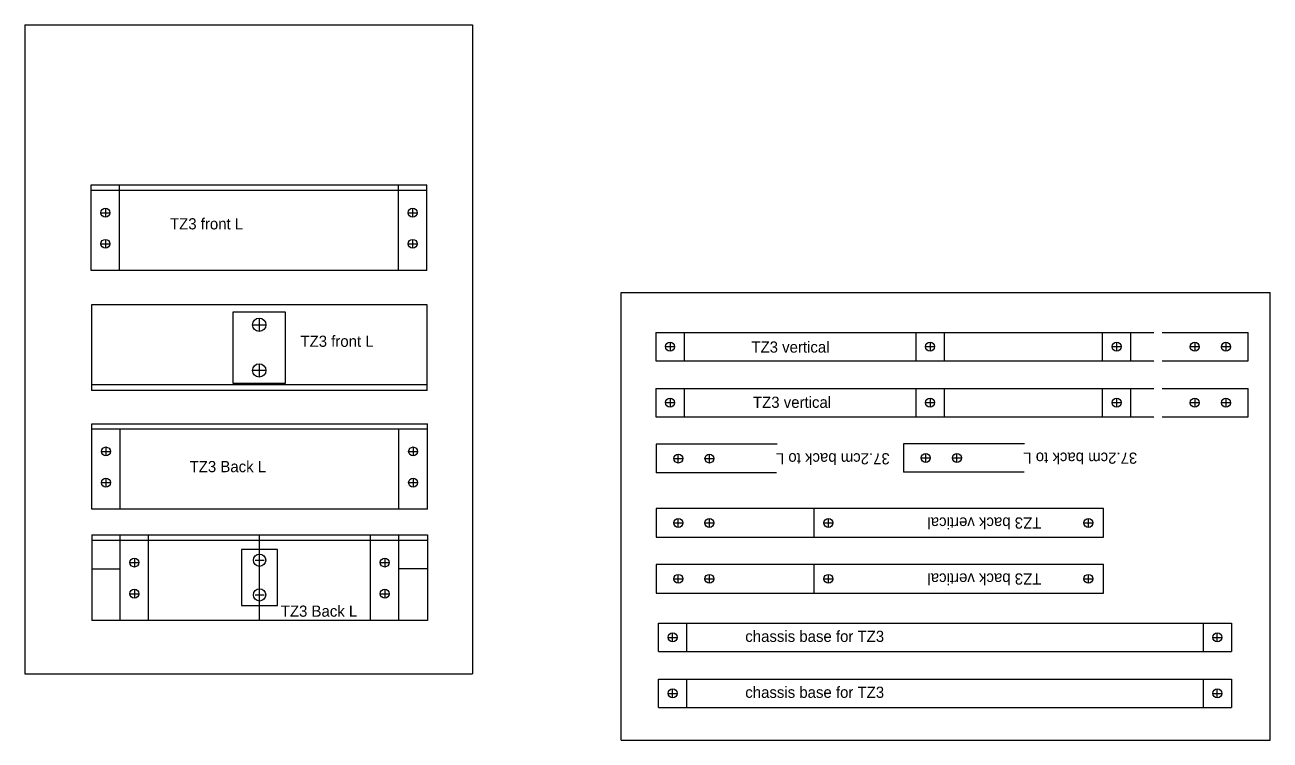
# Model space of a CAD drawing. Header units: millimetres. Extents: x -15418 to 43885, y -27590 to 23052.
# Drawn here: x 35913 to 36470, y 17643 to 17963 of the extents above; entities that cross this region are included whole.
import ezdxf

# ---------------------------------------------------------------- set-up
doc = ezdxf.new("R2010")
doc.units = ezdxf.units.MM
doc.header["$LTSCALE"] = 0.5
doc.layers.get('Defpoints').update_dxf_attribs({"color": 4})
doc.layers.add('Layer1', color=1, linetype='Continuous')

msp = doc.modelspace()

# ---------------------------------------------------------------- linework, layer by layer
at = {"layer": 'Defpoints'}
for p, q in [((35913.369, 17962.7621), (36113.369, 17962.7621)), ((35913.369, 17962.7621), (35913.369, 17672.7621)), ((36113.369, 17962.7621), (36113.369, 17672.7621)), ((36179.8611, 17843.214), (36469.8611, 17843.214)), ((36179.8611, 17643.214), (36179.8611, 17843.214)), ((36469.8611, 17643.214), (36469.8611, 17843.214)), ((35913.369, 17672.7621), (36113.369, 17672.7621)), ((36179.8611, 17643.214), (36469.8611, 17643.214))]:
    msp.add_line(p, q, dxfattribs=at)
at = {"layer": 'Layer1'}
for p, q in [((35943.0019, 17891.2901), (36093.0019, 17891.2901)), ((35943.0019, 17853.0301), (35943.0019, 17891.2901)), ((35955.7019, 17853.0301), (35955.7019, 17891.2901)), ((36080.3019, 17853.0301), (36080.3019, 17891.2901)), ((36093.0019, 17853.0301), (36093.0019, 17891.2901)), ((36093.0019, 17888.7901), (35943.0019, 17888.7901)), ((35949.3519, 17880.8701), (35949.3519, 17876.8701)), ((36086.6519, 17880.8701), (36086.6519, 17876.8701)), ((35947.3519, 17878.8701), (35951.3519, 17878.8701)), ((36084.6519, 17878.8701), (36088.6519, 17878.8701)), ((35947.3519, 17864.9501), (35951.3519, 17864.9501)), ((35949.3519, 17866.9501), (35949.3519, 17862.9501)), ((36084.6519, 17864.9501), (36088.6519, 17864.9501)), ((36086.6519, 17866.9501), (36086.6519, 17862.9501)), ((36093.0019, 17853.0301), (35943.0019, 17853.0301)), ((36093.079, 17837.7043), (35943.079, 17837.7043)), ((35943.079, 17837.7043), (35943.079, 17799.4443)), ((36093.079, 17799.4443), (36093.079, 17837.7043)), ((36006.279, 17834.4843), (36006.279, 17802.6643)), ((36029.879, 17834.4843), (36006.279, 17834.4843)), ((36018.079, 17831.7643), (36018.079, 17825.7643)), ((36029.879, 17802.6643), (36029.879, 17834.4843)), ((36015.079, 17828.7643), (36021.079, 17828.7643)), ((36195.3396, 17825.3509), (36195.3396, 17812.6509)), ((36195.3396, 17825.3509), (36417.8981, 17825.3509)), ((36208.0396, 17825.3509), (36208.0396, 17812.6509)), ((36311.5396, 17825.3509), (36311.5396, 17812.6509)), ((36324.2396, 17825.3509), (36324.2396, 17812.6509)), ((36394.9264, 17812.6509), (36394.9264, 17825.3509)), ((36407.6264, 17812.6509), (36407.6264, 17825.3509)), ((36421.5803, 17825.3073), (36460.0347, 17825.3073)), ((36460.0347, 17812.6073), (36460.0347, 17825.3073)), ((36199.6896, 17819.0009), (36203.6896, 17819.0009)), ((36201.6896, 17821.0009), (36201.6896, 17817.0009)), ((36315.8896, 17819.0009), (36319.8896, 17819.0009)), ((36317.8896, 17821.0009), (36317.8896, 17817.0009)), ((36399.2764, 17819.0009), (36403.2764, 17819.0009)), ((36401.2764, 17821.0009), (36401.2764, 17817.0009)), ((36438.1947, 17818.9573), (36434.1947, 17818.9573)), ((36436.1947, 17820.9573), (36436.1947, 17816.9573)), ((36452.1147, 17818.9573), (36448.1147, 17818.9573)), ((36450.1147, 17820.9573), (36450.1147, 17816.9573)), ((36021.079, 17808.3843), (36015.079, 17808.3843)), ((36018.079, 17811.3843), (36018.079, 17805.3843)), ((36195.3396, 17812.6509), (36417.8981, 17812.6509)), ((36421.5803, 17812.6073), (36460.0347, 17812.6073)), ((36006.279, 17802.6643), (36029.879, 17802.6643)), ((36093.079, 17801.9443), (35943.079, 17801.9443)), ((36093.079, 17799.4443), (35943.079, 17799.4443)), ((36195.3396, 17800.3509), (36195.3396, 17787.6509)), ((36195.3396, 17800.3509), (36417.8981, 17800.3509)), ((36208.0396, 17800.3509), (36208.0396, 17787.6509)), ((36311.5396, 17800.3509), (36311.5396, 17787.6509)), ((36324.2396, 17800.3509), (36324.2396, 17787.6509)), ((36394.9264, 17787.6509), (36394.9264, 17800.3509)), ((36407.6264, 17787.6509), (36407.6264, 17800.3509)), ((36421.5803, 17800.3073), (36460.0347, 17800.3073)), ((36460.0347, 17787.6073), (36460.0347, 17800.3073)), ((36199.6896, 17794.0009), (36203.6896, 17794.0009)), ((36201.6896, 17796.0009), (36201.6896, 17792.0009)), ((36315.8896, 17794.0009), (36319.8896, 17794.0009)), ((36317.8896, 17796.0009), (36317.8896, 17792.0009)), ((36399.2764, 17794.0009), (36403.2764, 17794.0009)), ((36401.2764, 17796.0009), (36401.2764, 17792.0009)), ((36438.1947, 17793.9573), (36434.1947, 17793.9573)), ((36436.1947, 17795.9573), (36436.1947, 17791.9573)), ((36452.1147, 17793.9573), (36448.1147, 17793.9573)), ((36450.1147, 17795.9573), (36450.1147, 17791.9573)), ((36195.3396, 17787.6509), (36417.8981, 17787.6509)), ((36421.5803, 17787.6073), (36460.0347, 17787.6073)), ((35943.2222, 17784.5924), (36093.2222, 17784.5924)), ((35943.2222, 17746.3324), (35943.2222, 17784.5924)), ((36093.2222, 17782.0924), (35943.2222, 17782.0924)), ((35955.9222, 17746.3324), (35955.9222, 17782.0924)), ((36080.5222, 17746.3324), (36080.5222, 17782.0924)), ((36093.2222, 17746.3324), (36093.2222, 17784.5924)), ((36195.4666, 17775.3661), (36195.4666, 17762.6661)), ((36249.5387, 17775.3661), (36195.4666, 17775.3661)), ((36306.0488, 17775.6422), (36306.0488, 17762.9422)), ((36360.121, 17775.6422), (36306.0488, 17775.6422)), ((35947.5722, 17772.1724), (35951.5722, 17772.1724)), ((35949.5722, 17774.1724), (35949.5722, 17770.1724)), ((36084.8722, 17772.1724), (36088.8722, 17772.1724)), ((36086.8722, 17774.1724), (36086.8722, 17770.1724)), ((36203.3866, 17769.0161), (36207.3866, 17769.0161)), ((36205.3866, 17767.0161), (36205.3866, 17771.0161)), ((36217.3066, 17769.0161), (36221.3066, 17769.0161)), ((36219.3066, 17767.0161), (36219.3066, 17771.0161)), ((36313.9688, 17769.2922), (36317.9688, 17769.2922)), ((36315.9688, 17767.2922), (36315.9688, 17771.2922)), ((36327.8888, 17769.2922), (36331.8888, 17769.2922)), ((36329.8888, 17767.2922), (36329.8888, 17771.2922)), ((35947.5722, 17758.2524), (35951.5722, 17758.2524)), ((35949.5722, 17760.2524), (35949.5722, 17756.2524)), ((36084.8722, 17758.2524), (36088.8722, 17758.2524)), ((36086.8722, 17760.2524), (36086.8722, 17756.2524)), ((36249.3088, 17762.6661), (36195.4666, 17762.6661)), ((36359.8911, 17762.9422), (36306.0488, 17762.9422)), ((36395.4441, 17746.6164), (36195.4441, 17746.6164)), ((36195.4441, 17746.6164), (36195.4441, 17733.9164)), ((36266.1309, 17733.9164), (36266.1309, 17746.6164)), ((36395.4441, 17733.9164), (36395.4441, 17746.6164)), ((36093.2222, 17746.3324), (35943.2222, 17746.3324)), ((36205.3641, 17738.2664), (36205.3641, 17742.2664)), ((36219.2841, 17738.2664), (36219.2841, 17742.2664)), ((36272.4809, 17738.2664), (36272.4809, 17742.2664)), ((36388.6809, 17738.2664), (36388.6809, 17742.2664)), ((36203.3641, 17740.2664), (36207.3641, 17740.2664)), ((36217.2841, 17740.2664), (36221.2841, 17740.2664)), ((36270.4809, 17740.2664), (36274.4809, 17740.2664)), ((36386.6809, 17740.2664), (36390.6809, 17740.2664)), ((35943.2426, 17734.9642), (36093.2426, 17734.9642)), ((35943.2426, 17734.9642), (35943.2426, 17732.4642)), ((36093.2426, 17732.4642), (35943.2426, 17732.4642)), ((35943.2426, 17732.4642), (35943.2426, 17696.7042)), ((35955.9426, 17696.7042), (35955.9426, 17734.9642)), ((35968.6426, 17696.7042), (35968.6426, 17734.9642)), ((36018.2426, 17696.7042), (36018.2426, 17734.9642)), ((36067.8426, 17696.7042), (36067.8426, 17734.9642)), ((36080.5426, 17696.7042), (36080.5426, 17734.9642)), ((36093.2426, 17734.9642), (36093.2426, 17732.4642)), ((36093.2426, 17732.4642), (36093.2426, 17696.7042)), ((36195.4441, 17733.9164), (36395.4441, 17733.9164)), ((35962.2926, 17724.5442), (35962.2926, 17720.5442)), ((36010.2426, 17728.3342), (36010.2426, 17703.3342)), ((36026.2426, 17728.3342), (36010.2426, 17728.3342)), ((36026.2426, 17703.3342), (36026.2426, 17728.3342)), ((36074.1926, 17724.5442), (36074.1926, 17720.5442)), ((35943.2426, 17719.7642), (35955.9426, 17719.7642)), ((35960.2926, 17722.5442), (35964.2926, 17722.5442)), ((36016.2426, 17723.5842), (36020.2426, 17723.5842)), ((36072.1926, 17722.5442), (36076.1926, 17722.5442)), ((36093.2426, 17719.7642), (36080.5426, 17719.7642)), ((36395.4441, 17721.6164), (36195.4441, 17721.6164)), ((36195.4441, 17721.6164), (36195.4441, 17708.9164)), ((36266.1309, 17708.9164), (36266.1309, 17721.6164)), ((36395.4441, 17708.9164), (36395.4441, 17721.6164)), ((36203.3641, 17715.2664), (36207.3641, 17715.2664)), ((36205.3641, 17713.2664), (36205.3641, 17717.2664)), ((36217.2841, 17715.2664), (36221.2841, 17715.2664)), ((36219.2841, 17713.2664), (36219.2841, 17717.2664)), ((36270.4809, 17715.2664), (36274.4809, 17715.2664)), ((36272.4809, 17713.2664), (36272.4809, 17717.2664)), ((36386.6809, 17715.2664), (36390.6809, 17715.2664)), ((36388.6809, 17713.2664), (36388.6809, 17717.2664)), ((35960.2926, 17708.6242), (35964.2926, 17708.6242)), ((35962.2926, 17710.6242), (35962.2926, 17706.6242)), ((36016.2426, 17708.0842), (36020.2426, 17708.0842)), ((36072.1926, 17708.6242), (36076.1926, 17708.6242)), ((36074.1926, 17710.6242), (36074.1926, 17706.6242)), ((36195.4441, 17708.9164), (36395.4441, 17708.9164)), ((36010.2426, 17703.3342), (36026.2426, 17703.3342)), ((36093.2426, 17696.7042), (35943.2426, 17696.7042)), ((36196.5116, 17695.4491), (36452.6116, 17695.4491)), ((36196.5116, 17682.7491), (36196.5116, 17695.4491)), ((36202.8616, 17687.0991), (36202.8616, 17691.0991)), ((36209.2116, 17682.7491), (36209.2116, 17695.4491)), ((36439.9116, 17695.4491), (36439.9116, 17682.7491)), ((36446.2616, 17687.0991), (36446.2616, 17691.0991)), ((36452.6116, 17695.4491), (36452.6116, 17682.7491)), ((36200.8616, 17689.0991), (36204.8616, 17689.0991)), ((36444.2616, 17689.0991), (36448.2616, 17689.0991)), ((36196.5116, 17682.7491), (36452.6116, 17682.7491)), ((36196.5116, 17670.4491), (36452.6116, 17670.4491)), ((36196.5116, 17657.7491), (36196.5116, 17670.4491)), ((36209.2116, 17657.7491), (36209.2116, 17670.4491)), ((36439.9116, 17670.4491), (36439.9116, 17657.7491)), ((36452.6116, 17670.4491), (36452.6116, 17657.7491)), ((36200.8616, 17664.0991), (36204.8616, 17664.0991)), ((36202.8616, 17662.0991), (36202.8616, 17666.0991)), ((36444.2616, 17664.0991), (36448.2616, 17664.0991)), ((36446.2616, 17662.0991), (36446.2616, 17666.0991)), ((36196.5116, 17657.7491), (36452.6116, 17657.7491))]:
    msp.add_line(p, q, dxfattribs=at)
for centre, radius in [((35949.3519, 17878.8701), 2), ((35949.3519, 17878.8701), 2), ((36086.6519, 17878.8701), 2), ((36086.6519, 17878.8701), 2), ((35949.3519, 17864.9501), 2), ((35949.3519, 17864.9501), 2), ((36086.6519, 17864.9501), 2), ((36086.6519, 17864.9501), 2), ((36018.079, 17828.7643), 3), ((36201.6896, 17819.0009), 2), ((36317.8896, 17819.0009), 2), ((36401.2764, 17819.0009), 2), ((36436.1947, 17818.9573), 2), ((36436.1947, 17818.9573), 2), ((36450.1147, 17818.9573), 2), ((36450.1147, 17818.9573), 2), ((36018.079, 17808.3843), 3), ((36201.6896, 17794.0009), 2), ((36317.8896, 17794.0009), 2), ((36401.2764, 17794.0009), 2), ((36436.1947, 17793.9573), 2), ((36436.1947, 17793.9573), 2), ((36450.1147, 17793.9573), 2), ((36450.1147, 17793.9573), 2), ((35949.5722, 17772.1724), 2), ((35949.5722, 17772.1724), 2), ((36086.8722, 17772.1724), 2), ((36086.8722, 17772.1724), 2), ((36205.3866, 17769.0161), 2), ((36205.3866, 17769.0161), 2), ((36219.3066, 17769.0161), 2), ((36219.3066, 17769.0161), 2), ((36315.9688, 17769.2922), 2), ((36315.9688, 17769.2922), 2), ((36329.8888, 17769.2922), 2), ((36329.8888, 17769.2922), 2), ((35949.5722, 17758.2524), 2), ((35949.5722, 17758.2524), 2), ((36086.8722, 17758.2524), 2), ((36086.8722, 17758.2524), 2), ((36205.3641, 17740.2664), 2), ((36205.3641, 17740.2664), 2), ((36219.2841, 17740.2664), 2), ((36219.2841, 17740.2664), 2), ((36272.4809, 17740.2664), 2), ((36388.6809, 17740.2664), 2), ((35962.2926, 17722.5442), 2), ((35962.2926, 17722.5442), 2), ((36018.2426, 17723.5842), 2.75), ((36074.1926, 17722.5442), 2), ((36074.1926, 17722.5442), 2), ((36205.3641, 17715.2664), 2), ((36205.3641, 17715.2664), 2), ((36219.2841, 17715.2664), 2), ((36219.2841, 17715.2664), 2), ((36272.4809, 17715.2664), 2), ((36388.6809, 17715.2664), 2), ((35962.2926, 17708.6242), 2), ((35962.2926, 17708.6242), 2), ((36018.2426, 17708.0842), 2.75), ((36074.1926, 17708.6242), 2), ((36074.1926, 17708.6242), 2), ((36202.8616, 17689.0991), 2), ((36446.2616, 17689.0991), 2), ((36202.8616, 17664.0991), 2), ((36446.2616, 17664.0991), 2)]:
    msp.add_circle(centre, radius, dxfattribs=at)

# ---------------------------------------------------------------- texts
at = {"layer": 'Layer1', "char_height": 5, "attachment_point": 1}
for s, width, insert in [('TZ3 front L', 77.79705, (35978.2098, 17876.3906)), ('TZ3 front L', 77.79705, (36036.5101, 17823.9276)), ('TZ3 vertical', 91.684664, (36238.0426, 17821.3363)), ('TZ3 vertical', 91.684664, (36238.7471, 17796.6608)), ('TZ3 Back L', 77.79705, (35986.9867, 17767.9097)), ('TZ3 Back L', 77.79705, (36027.7127, 17703.3342)), ('chassis base for TZ3', 124.086647, (36235.321, 17692.087)), ('chassis base for TZ3', 124.086647, (36235.321, 17667.087))]:
    msp.add_mtext_dynamic_manual_height_columns(s, width=width, gutter_width=25, heights=[0], dxfattribs=dict(at, insert=insert))
at = {"layer": 'Layer1', "char_height": 5, "attachment_point": 1, "rotation": 180}
for s, width, insert in [('37.2cm back to L', 77.79705, (36299.9126, 17766.4092)), ('37.2cm back to L', 77.79705, (36410.4949, 17766.6853)), ('TZ3 back vertical', 101.260953, (36367.6288, 17737.6959)), ('TZ3 back vertical', 101.260953, (36367.6288, 17712.6959))]:
    msp.add_mtext_dynamic_manual_height_columns(s, width=width, gutter_width=25, heights=[0], dxfattribs=dict(at, insert=insert))

doc.saveas('drawing.dxf')
